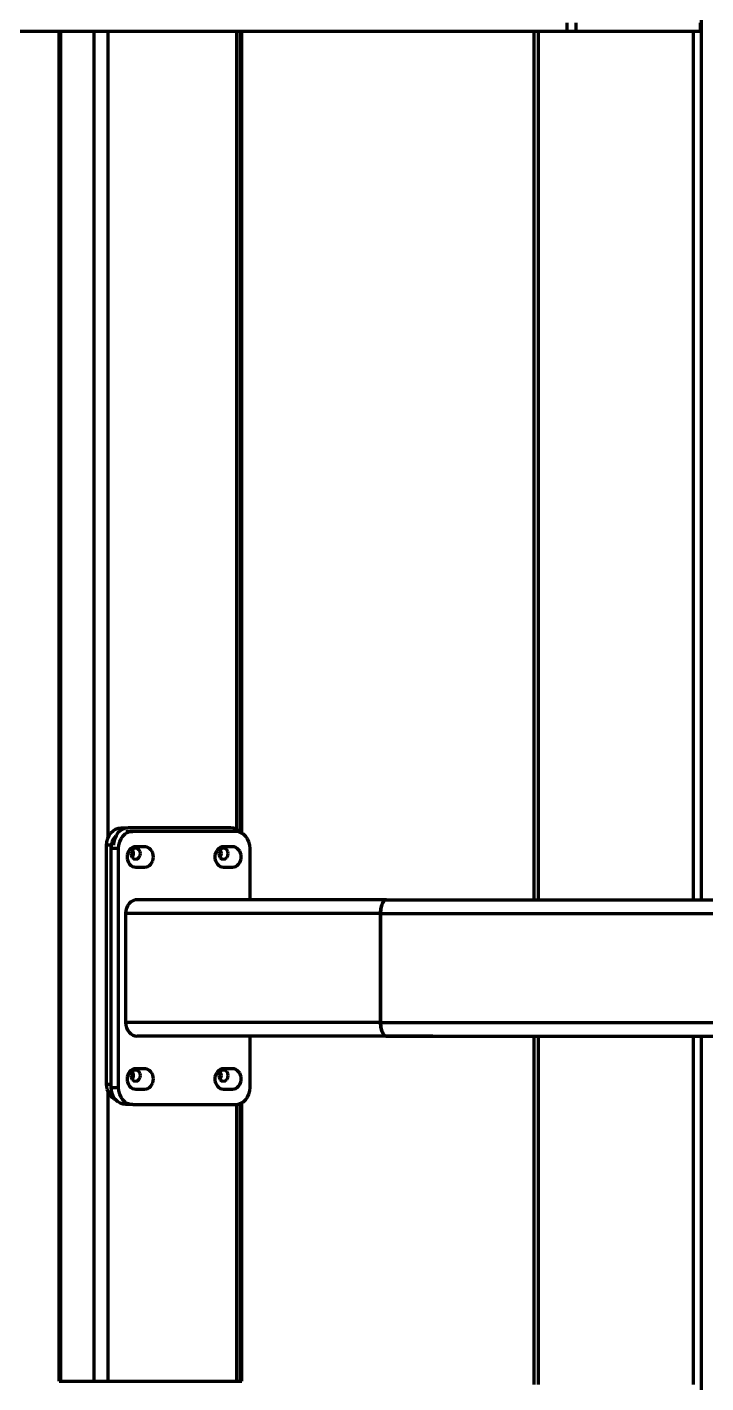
# Model space of a CAD drawing. Header units: millimetres. Extents: x 0 to 594, y 0 to 420.
# Drawn here: x 142.74 to 150.69, y 276.52 to 292.4 of the extents above; entities that cross this region are included whole.
import ezdxf

# ---------------------------------------------------------------- set-up
doc = ezdxf.new("R2010")
doc.units = ezdxf.units.MM

msp = doc.modelspace()

# ---------------------------------------------------------------- linework, layer by layer
at = {"color": 1, "lineweight": 70}
for p, q in [((150.636, 282.18), (150.636, 301.4)), ((149.062, 292.35), (149.062, 292.45)), ((149.165, 292.45), (149.165, 292.35)), ((150.619, 292.45), (150.619, 292.35)), ((149.062, 292.35), (124.27, 292.35)), ((143.111, 276.54), (143.111, 292.35)), ((143.129, 292.35), (143.129, 276.54)), ((143.52, 276.54), (143.52, 292.35)), ((143.685, 282.908), (143.685, 292.35)), ((145.193, 283.002), (145.193, 292.35)), ((145.234, 282.971), (145.234, 292.35)), ((145.251, 282.96), (145.251, 292.35)), ((148.673, 292.35), (148.673, 282.18)), ((148.724, 292.35), (148.724, 282.18)), ((149.069, 292.35), (149.062, 292.35)), ((149.076, 292.35), (149.069, 292.35)), ((149.083, 292.35), (149.076, 292.35)), ((149.09, 292.35), (149.083, 292.35)), ((149.097, 292.35), (149.09, 292.35)), ((149.104, 292.35), (149.097, 292.35)), ((149.112, 292.35), (149.104, 292.35)), ((149.119, 292.35), (149.112, 292.35)), ((149.127, 292.35), (149.119, 292.35)), ((149.134, 292.35), (149.127, 292.35)), ((149.142, 292.35), (149.134, 292.35)), ((149.15, 292.35), (149.142, 292.35)), ((149.157, 292.35), (149.15, 292.35)), ((149.165, 292.35), (149.157, 292.35)), ((150.619, 292.35), (149.165, 292.35)), ((150.536, 292.35), (150.536, 282.18)), ((143.718, 282.962), (143.744, 282.987)), ((143.744, 282.987), (143.773, 283.005)), ((143.773, 283.005), (143.806, 283.017)), ((143.826, 282.987), (143.8, 282.962)), ((143.806, 283.017), (143.839, 283.02)), ((143.856, 283.005), (143.826, 282.987)), ((143.839, 283.02), (143.921, 283.02)), ((143.888, 283.017), (143.856, 283.005)), ((143.921, 283.02), (143.888, 283.017)), ((145.121, 283.02), (143.921, 283.02)), ((145.153, 283.017), (145.121, 283.02)), ((145.184, 283.006), (145.153, 283.017)), ((145.213, 282.989), (145.184, 283.006)), ((145.239, 282.966), (145.213, 282.989)), ((143.668, 282.82), (143.671, 282.859)), ((143.671, 282.859), (143.681, 282.897)), ((143.681, 282.897), (143.696, 282.932)), ((143.696, 282.932), (143.718, 282.962)), ((143.725, 282.821), (143.736, 282.86)), ((143.736, 282.86), (143.753, 282.896)), ((143.753, 282.859), (143.75, 282.82)), ((143.753, 282.896), (143.776, 282.927)), ((143.763, 282.897), (143.753, 282.859)), ((143.779, 282.932), (143.763, 282.897)), ((143.8, 282.962), (143.779, 282.932)), ((143.817, 282.857), (143.807, 282.819)), ((143.833, 282.892), (143.817, 282.857)), ((143.854, 282.922), (143.833, 282.892)), ((143.88, 282.947), (143.854, 282.922)), ((143.91, 282.965), (143.88, 282.947)), ((143.893, 282.98), (143.975, 282.98)), ((143.942, 282.977), (143.91, 282.965)), ((143.975, 282.98), (143.942, 282.977)), ((145.175, 282.98), (143.975, 282.98)), ((145.209, 282.977), (145.175, 282.98)), ((145.241, 282.965), (145.209, 282.977)), ((145.271, 282.947), (145.241, 282.965)), ((145.297, 282.922), (145.271, 282.947)), ((145.318, 282.892), (145.297, 282.922)), ((145.334, 282.857), (145.318, 282.892)), ((145.344, 282.819), (145.334, 282.857)), ((143.668, 280.02), (143.668, 282.82)), ((143.725, 282.82), (143.668, 282.82)), ((143.722, 282.78), (143.725, 282.821)), ((143.722, 279.98), (143.722, 282.78)), ((143.804, 282.78), (143.722, 282.78)), ((143.807, 282.819), (143.804, 282.78)), ((143.804, 282.78), (143.804, 279.98)), ((143.909, 282.704), (143.907, 282.68)), ((143.907, 282.68), (143.909, 282.657)), ((143.915, 282.726), (143.909, 282.704)), ((143.924, 282.747), (143.915, 282.726)), ((143.937, 282.765), (143.924, 282.747)), ((143.953, 282.78), (143.937, 282.765)), ((143.956, 282.745), (143.951, 282.72)), ((143.951, 282.72), (143.956, 282.696)), ((143.97, 282.791), (143.953, 282.78)), ((143.968, 282.766), (143.956, 282.745)), ((143.956, 282.696), (143.968, 282.675)), ((143.966, 282.764), (143.977, 282.744)), ((143.977, 282.697), (143.966, 282.677)), ((143.986, 282.781), (143.968, 282.766)), ((143.968, 282.675), (143.986, 282.66)), ((143.99, 282.798), (143.97, 282.791)), ((143.977, 282.744), (143.98, 282.72)), ((143.98, 282.72), (143.977, 282.697)), ((144.007, 282.785), (143.986, 282.781)), ((144.01, 282.8), (143.99, 282.798)), ((144.028, 282.781), (144.007, 282.785)), ((144.113, 282.8), (144.01, 282.8)), ((144.046, 282.766), (144.028, 282.781)), ((144.028, 282.66), (144.046, 282.675)), ((144.059, 282.745), (144.046, 282.766)), ((144.046, 282.675), (144.059, 282.696)), ((144.063, 282.72), (144.059, 282.745)), ((144.059, 282.696), (144.063, 282.72)), ((144.133, 282.798), (144.113, 282.8)), ((144.152, 282.791), (144.133, 282.798)), ((144.17, 282.78), (144.152, 282.791)), ((144.185, 282.765), (144.17, 282.78)), ((144.198, 282.747), (144.185, 282.765)), ((144.208, 282.726), (144.198, 282.747)), ((144.213, 282.704), (144.208, 282.726)), ((144.215, 282.68), (144.213, 282.704)), ((144.213, 282.657), (144.215, 282.68)), ((144.937, 282.704), (144.935, 282.68)), ((144.935, 282.68), (144.937, 282.657)), ((144.943, 282.726), (144.937, 282.704)), ((144.953, 282.747), (144.943, 282.726)), ((144.966, 282.765), (144.953, 282.747)), ((144.981, 282.78), (144.966, 282.765)), ((144.984, 282.745), (144.98, 282.72)), ((144.98, 282.72), (144.984, 282.696)), ((144.999, 282.791), (144.981, 282.78)), ((144.996, 282.766), (144.984, 282.745)), ((144.984, 282.696), (144.996, 282.675)), ((144.994, 282.764), (145.005, 282.744)), ((145.005, 282.697), (144.994, 282.677)), ((145.014, 282.781), (144.996, 282.766)), ((144.996, 282.675), (145.014, 282.66)), ((145.018, 282.798), (144.999, 282.791)), ((145.005, 282.744), (145.009, 282.72)), ((145.009, 282.72), (145.005, 282.697)), ((145.036, 282.785), (145.014, 282.781)), ((145.038, 282.8), (145.018, 282.798)), ((145.057, 282.781), (145.036, 282.785)), ((145.141, 282.8), (145.038, 282.8)), ((145.075, 282.766), (145.057, 282.781)), ((145.057, 282.66), (145.075, 282.675)), ((145.087, 282.745), (145.075, 282.766)), ((145.075, 282.675), (145.087, 282.696)), ((145.091, 282.72), (145.087, 282.745)), ((145.087, 282.696), (145.091, 282.72)), ((145.161, 282.798), (145.141, 282.8)), ((145.181, 282.791), (145.161, 282.798)), ((145.198, 282.78), (145.181, 282.791)), ((145.214, 282.765), (145.198, 282.78)), ((145.227, 282.747), (145.214, 282.765)), ((145.236, 282.726), (145.227, 282.747)), ((145.242, 282.704), (145.236, 282.726)), ((145.244, 282.68), (145.242, 282.704)), ((145.242, 282.657), (145.244, 282.68)), ((145.347, 282.78), (145.344, 282.819)), ((145.347, 282.18), (145.347, 282.78)), ((143.909, 282.657), (143.915, 282.635)), ((143.915, 282.635), (143.924, 282.614)), ((143.924, 282.614), (143.937, 282.596)), ((143.937, 282.596), (143.953, 282.581)), ((143.953, 282.581), (143.97, 282.57)), ((143.97, 282.57), (143.99, 282.563)), ((143.986, 282.66), (144.007, 282.655)), ((143.99, 282.563), (144.01, 282.56)), ((144.007, 282.655), (144.028, 282.66)), ((144.01, 282.56), (144.113, 282.56)), ((144.113, 282.56), (144.133, 282.563)), ((144.133, 282.563), (144.152, 282.57)), ((144.152, 282.57), (144.17, 282.581)), ((144.17, 282.581), (144.185, 282.596)), ((144.185, 282.596), (144.198, 282.614)), ((144.198, 282.614), (144.208, 282.635)), ((144.208, 282.635), (144.213, 282.657)), ((144.937, 282.657), (144.943, 282.635)), ((144.943, 282.635), (144.953, 282.614)), ((144.953, 282.614), (144.966, 282.596)), ((144.966, 282.596), (144.981, 282.581)), ((144.981, 282.581), (144.999, 282.57)), ((144.999, 282.57), (145.018, 282.563)), ((145.014, 282.66), (145.036, 282.655)), ((145.018, 282.563), (145.038, 282.56)), ((145.036, 282.655), (145.057, 282.66)), ((145.038, 282.56), (145.141, 282.56)), ((145.141, 282.56), (145.161, 282.563)), ((145.161, 282.563), (145.181, 282.57)), ((145.181, 282.57), (145.198, 282.581)), ((145.198, 282.581), (145.214, 282.596)), ((145.214, 282.596), (145.227, 282.614)), ((145.227, 282.614), (145.236, 282.635)), ((145.236, 282.635), (145.242, 282.657)), ((143.892, 282.052), (143.89, 282.02)), ((143.9, 282.082), (143.892, 282.052)), ((143.913, 282.109), (143.9, 282.082)), ((143.93, 282.134), (143.913, 282.109)), ((143.951, 282.154), (143.93, 282.134)), ((143.974, 282.168), (143.951, 282.154)), ((144, 282.177), (143.974, 282.168)), ((144.027, 282.18), (144, 282.177)), ((146.945, 282.18), (144.027, 282.18)), ((146.879, 282.056), (146.877, 282.038)), ((146.877, 282.038), (146.879, 282.056)), ((146.877, 282.038), (146.877, 282.02)), ((146.877, 282.02), (146.877, 282.038)), ((146.881, 282.073), (146.879, 282.056)), ((146.879, 282.056), (146.881, 282.073)), ((146.884, 282.09), (146.881, 282.073)), ((146.881, 282.073), (146.884, 282.09)), ((146.887, 282.106), (146.884, 282.09)), ((146.884, 282.09), (146.887, 282.106)), ((146.892, 282.12), (146.887, 282.106)), ((146.887, 282.106), (146.892, 282.12)), ((146.897, 282.134), (146.892, 282.12)), ((146.892, 282.12), (146.897, 282.134)), ((146.903, 282.146), (146.897, 282.134)), ((146.897, 282.134), (146.903, 282.146)), ((146.909, 282.156), (146.903, 282.146)), ((146.903, 282.146), (146.909, 282.156)), ((146.915, 282.165), (146.909, 282.156)), ((146.909, 282.156), (146.915, 282.165)), ((146.922, 282.172), (146.915, 282.165)), ((146.915, 282.165), (146.922, 282.172)), ((146.93, 282.176), (146.922, 282.172)), ((146.922, 282.172), (146.93, 282.176)), ((146.937, 282.179), (146.93, 282.176)), ((146.93, 282.176), (146.937, 282.179)), ((146.945, 282.18), (146.937, 282.179)), ((146.937, 282.179), (146.945, 282.18)), ((146.945, 282.18), (159.616, 282.18)), ((147.489, 282.18), (159.616, 282.18)), ((143.89, 282.02), (143.89, 280.74)), ((146.877, 282.02), (143.89, 282.02)), ((146.877, 282.02), (146.877, 280.74)), ((146.877, 280.74), (146.877, 282.02)), ((146.877, 282.02), (159.616, 282.02)), ((143.89, 280.74), (143.892, 280.709)), ((146.877, 280.74), (143.89, 280.74)), ((143.892, 280.709), (143.9, 280.679)), ((143.9, 280.679), (143.913, 280.652)), ((143.913, 280.652), (143.93, 280.627)), ((143.93, 280.627), (143.951, 280.607)), ((143.951, 280.607), (143.974, 280.593)), ((146.877, 280.74), (146.877, 280.723)), ((146.877, 280.723), (146.877, 280.74)), ((146.877, 280.74), (159.616, 280.74)), ((146.877, 280.723), (146.879, 280.705)), ((146.879, 280.705), (146.877, 280.723)), ((146.879, 280.705), (146.881, 280.688)), ((146.881, 280.688), (146.879, 280.705)), ((146.881, 280.688), (146.884, 280.671)), ((146.884, 280.671), (146.881, 280.688)), ((146.884, 280.671), (146.887, 280.655)), ((146.887, 280.655), (146.884, 280.671)), ((146.887, 280.655), (146.892, 280.641)), ((146.892, 280.641), (146.887, 280.655)), ((146.892, 280.641), (146.897, 280.627)), ((146.897, 280.627), (146.892, 280.641)), ((146.897, 280.627), (146.903, 280.615)), ((146.903, 280.615), (146.897, 280.627)), ((146.903, 280.615), (146.909, 280.605)), ((146.909, 280.605), (146.903, 280.615)), ((146.909, 280.605), (146.915, 280.596)), ((146.915, 280.596), (146.909, 280.605)), ((143.974, 280.593), (144, 280.584)), ((144, 280.584), (144.027, 280.58)), ((146.945, 280.58), (144.027, 280.58)), ((147.489, 280.58), (145.124, 280.58)), ((145.347, 279.98), (145.347, 280.58)), ((146.915, 280.596), (146.922, 280.589)), ((146.922, 280.589), (146.915, 280.596)), ((146.922, 280.589), (146.93, 280.584)), ((146.93, 280.584), (146.922, 280.589)), ((146.93, 280.584), (146.937, 280.581)), ((146.937, 280.581), (146.93, 280.584)), ((146.937, 280.581), (146.945, 280.58)), ((146.945, 280.58), (146.937, 280.581)), ((146.945, 280.58), (159.616, 280.58)), ((147.489, 280.58), (146.945, 280.58)), ((148.673, 280.58), (148.673, 276.5)), ((148.724, 280.58), (148.724, 276.5)), ((150.536, 280.58), (150.536, 276.5)), ((150.636, 276.4), (150.636, 280.58)), ((143.915, 280.126), (143.909, 280.104)), ((143.924, 280.147), (143.915, 280.126)), ((143.937, 280.165), (143.924, 280.147)), ((143.953, 280.18), (143.937, 280.165)), ((143.956, 280.145), (143.951, 280.12)), ((143.97, 280.191), (143.953, 280.18)), ((143.968, 280.166), (143.956, 280.145)), ((143.966, 280.164), (143.977, 280.144)), ((143.986, 280.181), (143.968, 280.166)), ((143.99, 280.198), (143.97, 280.191)), ((143.977, 280.144), (143.98, 280.12)), ((144.007, 280.185), (143.986, 280.181)), ((144.01, 280.2), (143.99, 280.198)), ((144.028, 280.181), (144.007, 280.185)), ((144.113, 280.2), (144.01, 280.2)), ((144.046, 280.166), (144.028, 280.181)), ((144.059, 280.145), (144.046, 280.166)), ((144.063, 280.12), (144.059, 280.145)), ((144.133, 280.198), (144.113, 280.2)), ((144.152, 280.191), (144.133, 280.198)), ((144.17, 280.18), (144.152, 280.191)), ((144.185, 280.165), (144.17, 280.18)), ((144.198, 280.147), (144.185, 280.165)), ((144.208, 280.126), (144.198, 280.147)), ((144.213, 280.104), (144.208, 280.126)), ((144.943, 280.126), (144.937, 280.104)), ((144.953, 280.147), (144.943, 280.126)), ((144.966, 280.165), (144.953, 280.147)), ((144.981, 280.18), (144.966, 280.165)), ((144.984, 280.145), (144.98, 280.12)), ((144.999, 280.191), (144.981, 280.18)), ((144.996, 280.166), (144.984, 280.145)), ((144.994, 280.164), (145.005, 280.144)), ((145.014, 280.181), (144.996, 280.166)), ((145.018, 280.198), (144.999, 280.191)), ((145.005, 280.144), (145.009, 280.12)), ((145.036, 280.185), (145.014, 280.181)), ((145.038, 280.2), (145.018, 280.198)), ((145.057, 280.181), (145.036, 280.185)), ((145.141, 280.2), (145.038, 280.2)), ((145.075, 280.166), (145.057, 280.181)), ((145.087, 280.145), (145.075, 280.166)), ((145.091, 280.12), (145.087, 280.145)), ((145.161, 280.198), (145.141, 280.2)), ((145.181, 280.191), (145.161, 280.198)), ((145.198, 280.18), (145.181, 280.191)), ((145.214, 280.165), (145.198, 280.18)), ((145.227, 280.147), (145.214, 280.165)), ((145.236, 280.126), (145.227, 280.147)), ((145.242, 280.104), (145.236, 280.126)), ((143.669, 279.991), (143.668, 280.02)), ((143.668, 280.02), (143.722, 280.02)), ((143.675, 279.962), (143.669, 279.991)), ((143.725, 279.941), (143.722, 279.98)), ((143.722, 279.98), (143.804, 279.98)), ((143.804, 279.98), (143.807, 279.941)), ((143.909, 280.104), (143.907, 280.08)), ((143.907, 280.08), (143.909, 280.057)), ((143.909, 280.057), (143.915, 280.035)), ((143.915, 280.035), (143.924, 280.014)), ((143.924, 280.014), (143.937, 279.996)), ((143.937, 279.996), (143.953, 279.981)), ((143.951, 280.12), (143.956, 280.096)), ((143.953, 279.981), (143.97, 279.97)), ((143.956, 280.096), (143.968, 280.075)), ((143.977, 280.097), (143.966, 280.077)), ((143.968, 280.075), (143.986, 280.06)), ((143.97, 279.97), (143.99, 279.963)), ((143.98, 280.12), (143.977, 280.097)), ((143.986, 280.06), (144.007, 280.055)), ((144.007, 280.055), (144.028, 280.06)), ((144.028, 280.06), (144.046, 280.075)), ((144.046, 280.075), (144.059, 280.096)), ((144.059, 280.096), (144.063, 280.12)), ((144.133, 279.963), (144.152, 279.97)), ((144.152, 279.97), (144.17, 279.981)), ((144.17, 279.981), (144.185, 279.996)), ((144.185, 279.996), (144.198, 280.014)), ((144.198, 280.014), (144.208, 280.035)), ((144.208, 280.035), (144.213, 280.057)), ((144.215, 280.08), (144.213, 280.104)), ((144.213, 280.057), (144.215, 280.08)), ((144.937, 280.104), (144.935, 280.08)), ((144.935, 280.08), (144.937, 280.057)), ((144.937, 280.057), (144.943, 280.035)), ((144.943, 280.035), (144.953, 280.014)), ((144.953, 280.014), (144.966, 279.996)), ((144.966, 279.996), (144.981, 279.981)), ((144.98, 280.12), (144.984, 280.096)), ((144.981, 279.981), (144.999, 279.97)), ((144.984, 280.096), (144.996, 280.075)), ((145.005, 280.097), (144.994, 280.077)), ((144.996, 280.075), (145.014, 280.06)), ((144.999, 279.97), (145.018, 279.963)), ((145.009, 280.12), (145.005, 280.097)), ((145.014, 280.06), (145.036, 280.055)), ((145.036, 280.055), (145.057, 280.06)), ((145.057, 280.06), (145.075, 280.075)), ((145.075, 280.075), (145.087, 280.096)), ((145.087, 280.096), (145.091, 280.12)), ((145.161, 279.963), (145.181, 279.97)), ((145.181, 279.97), (145.198, 279.981)), ((145.198, 279.981), (145.214, 279.996)), ((145.214, 279.996), (145.227, 280.014)), ((145.227, 280.014), (145.236, 280.035)), ((145.236, 280.035), (145.242, 280.057)), ((145.244, 280.08), (145.242, 280.104)), ((145.242, 280.057), (145.244, 280.08)), ((145.344, 279.941), (145.347, 279.98)), ((143.684, 279.934), (143.675, 279.962)), ((143.697, 279.908), (143.684, 279.934)), ((143.685, 276.54), (143.685, 279.933)), ((143.713, 279.885), (143.697, 279.908)), ((143.732, 279.864), (143.713, 279.885)), ((143.735, 279.904), (143.725, 279.941)), ((143.753, 279.848), (143.732, 279.864)), ((143.75, 279.869), (143.735, 279.904)), ((143.772, 279.839), (143.75, 279.869)), ((143.776, 279.835), (143.753, 279.848)), ((143.798, 279.814), (143.772, 279.839)), ((143.827, 279.796), (143.798, 279.814)), ((143.807, 279.941), (143.817, 279.904)), ((143.817, 279.904), (143.833, 279.869)), ((143.833, 279.869), (143.854, 279.839)), ((143.854, 279.839), (143.88, 279.814)), ((143.88, 279.814), (143.91, 279.796)), ((143.99, 279.963), (144.01, 279.96)), ((144.01, 279.96), (144.113, 279.96)), ((144.113, 279.96), (144.133, 279.963)), ((145.018, 279.963), (145.038, 279.96)), ((145.038, 279.96), (145.141, 279.96)), ((145.141, 279.96), (145.161, 279.963)), ((145.241, 279.796), (145.271, 279.814)), ((145.271, 279.814), (145.297, 279.839)), ((145.297, 279.839), (145.318, 279.869)), ((145.318, 279.869), (145.334, 279.904)), ((145.334, 279.904), (145.344, 279.941)), ((143.86, 279.784), (143.827, 279.796)), ((143.893, 279.78), (143.86, 279.784)), ((143.975, 279.78), (143.893, 279.78)), ((143.91, 279.796), (143.942, 279.784)), ((143.942, 279.784), (143.975, 279.78)), ((143.975, 279.78), (145.175, 279.78)), ((145.093, 279.78), (145.093, 279.78)), ((145.175, 279.78), (145.209, 279.784)), ((145.193, 276.54), (145.193, 279.782)), ((145.209, 279.784), (145.241, 279.796)), ((145.234, 276.54), (145.234, 279.793)), ((145.251, 276.54), (145.251, 279.801)), ((143.112, 276.54), (143.111, 276.54)), ((143.111, 276.54), (143.112, 276.54)), ((143.113, 276.54), (143.112, 276.54)), ((143.112, 276.54), (143.112, 276.54)), ((143.112, 276.54), (143.112, 276.54)), ((143.112, 276.54), (143.112, 276.54)), ((143.112, 276.54), (143.112, 276.54)), ((143.112, 276.54), (143.113, 276.54)), ((143.114, 276.54), (143.113, 276.54)), ((143.113, 276.54), (143.114, 276.54)), ((143.115, 276.54), (143.114, 276.54)), ((143.114, 276.54), (143.115, 276.54)), ((143.116, 276.54), (143.115, 276.54)), ((143.115, 276.54), (143.116, 276.54)), ((143.117, 276.54), (143.116, 276.54)), ((143.116, 276.54), (143.117, 276.54)), ((143.119, 276.54), (143.117, 276.54)), ((143.117, 276.54), (143.119, 276.54)), ((143.12, 276.54), (143.119, 276.54)), ((143.119, 276.54), (143.12, 276.54)), ((143.122, 276.54), (143.12, 276.54)), ((143.12, 276.54), (143.122, 276.54)), ((143.124, 276.54), (143.122, 276.54)), ((143.122, 276.54), (143.124, 276.54)), ((143.126, 276.54), (143.124, 276.54)), ((143.124, 276.54), (143.126, 276.54)), ((143.129, 276.54), (143.126, 276.54)), ((143.126, 276.54), (143.129, 276.54)), ((143.129, 276.54), (143.52, 276.54)), ((143.52, 276.54), (143.528, 276.54)), ((143.528, 276.54), (143.536, 276.54)), ((143.536, 276.54), (143.546, 276.54)), ((143.546, 276.54), (143.557, 276.54)), ((143.557, 276.54), (143.569, 276.54)), ((143.569, 276.54), (143.581, 276.54)), ((143.581, 276.54), (143.594, 276.54)), ((143.594, 276.54), (143.607, 276.54)), ((143.607, 276.54), (143.62, 276.54)), ((143.62, 276.54), (143.634, 276.54)), ((143.634, 276.54), (143.647, 276.54)), ((143.647, 276.54), (143.66, 276.54)), ((143.66, 276.54), (143.673, 276.54)), ((143.673, 276.54), (143.685, 276.54)), ((143.685, 276.54), (145.193, 276.54)), ((145.193, 276.54), (145.201, 276.54)), ((145.201, 276.54), (145.208, 276.54)), ((145.208, 276.54), (145.214, 276.54)), ((145.214, 276.54), (145.22, 276.54)), ((145.22, 276.54), (145.226, 276.54)), ((145.226, 276.54), (145.231, 276.54)), ((145.231, 276.54), (145.236, 276.54)), ((145.237, 276.54), (145.234, 276.54)), ((145.236, 276.54), (145.24, 276.54)), ((145.239, 276.54), (145.237, 276.54)), ((145.241, 276.54), (145.239, 276.54)), ((145.24, 276.54), (145.243, 276.54)), ((145.243, 276.54), (145.241, 276.54)), ((145.243, 276.54), (145.246, 276.54)), ((145.244, 276.54), (145.243, 276.54)), ((145.246, 276.54), (145.244, 276.54)), ((145.246, 276.54), (145.249, 276.54)), ((145.247, 276.54), (145.246, 276.54)), ((145.248, 276.54), (145.247, 276.54)), ((145.249, 276.54), (145.248, 276.54)), ((145.249, 276.54), (145.25, 276.54)), ((145.25, 276.54), (145.249, 276.54)), ((145.25, 276.54), (145.251, 276.54)), ((145.251, 276.54), (145.25, 276.54)), ((145.251, 276.54), (145.251, 276.54)), ((145.251, 276.54), (145.251, 276.54)), ((145.251, 276.54), (145.251, 276.54)), ((145.251, 276.54), (145.251, 276.54))]:
    msp.add_line(p, q, dxfattribs=at)

doc.saveas('drawing.dxf')
